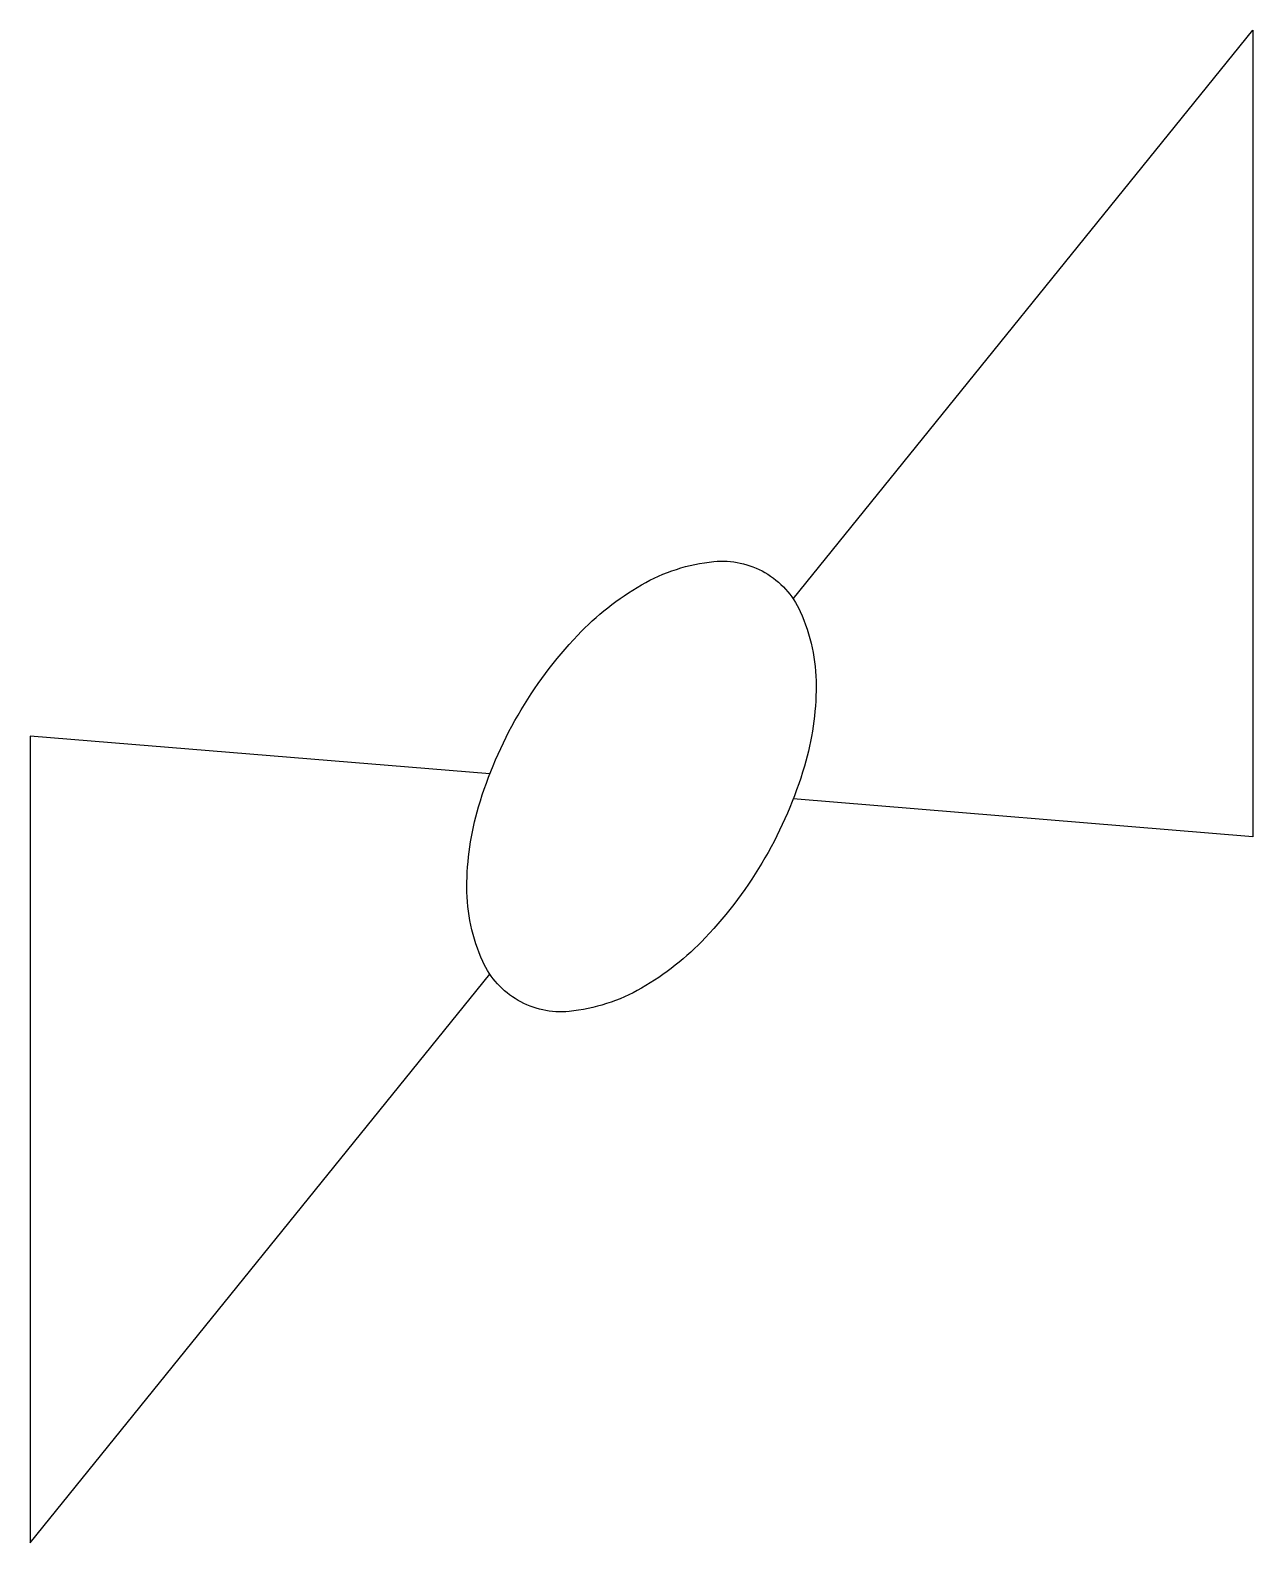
# Model space of a CAD drawing. Header units: millimetres. Extents: x -10047.603 to -10047.376, y -35.108 to -34.826.
import ezdxf

# ---------------------------------------------------------------- set-up
doc = ezdxf.new("R2010")
doc.units = ezdxf.units.MM
doc.layers.add('Tub_iso_bloqueios', color=2, linetype='Continuous')

msp = doc.modelspace()

# ---------------------------------------------------------------- linework, layer by layer
at = {"layer": 'Tub_iso_bloqueios', "color": 2}
for p, q in [((-10047.46098, -34.93205), (-10047.37551, -34.82631)), ((-10047.37551, -34.82631), (-10047.37551, -34.97631)), ((-10047.60284, -34.95756), (-10047.60284, -35.10756)), ((-10047.51738, -34.96461), (-10047.60284, -34.95756)), ((-10047.37551, -34.97631), (-10047.46097, -34.96926)), ((-10047.60284, -35.10756), (-10047.51738, -35.00183))]:
    msp.add_line(p, q, dxfattribs=at)
msp.add_lwpolyline([(-10047.46621, -34.9802, -0.058752), (-10047.47732, -34.99508, -0.072341), (-10047.48918, -35.00444, -0.106617), (-10047.50263, -35.00876, -0.156851), (-10047.51214, -35.00671, -0.156851), (-10047.51867, -34.9995, -0.106617), (-10047.52165, -34.98569, -0.072341), (-10047.51948, -34.97074, -0.058752), (-10047.51214, -34.95368, -0.058752), (-10047.50104, -34.9388, -0.072341), (-10047.48918, -34.92944, -0.106617), (-10047.47572, -34.92511, -0.156851), (-10047.46621, -34.92716, -0.156851), (-10047.45968, -34.93438, -0.106617), (-10047.4567, -34.94819, -0.072341), (-10047.45887, -34.96314, -0.058752)], format="xyb", close=True, dxfattribs=at)

doc.saveas('drawing.dxf')
